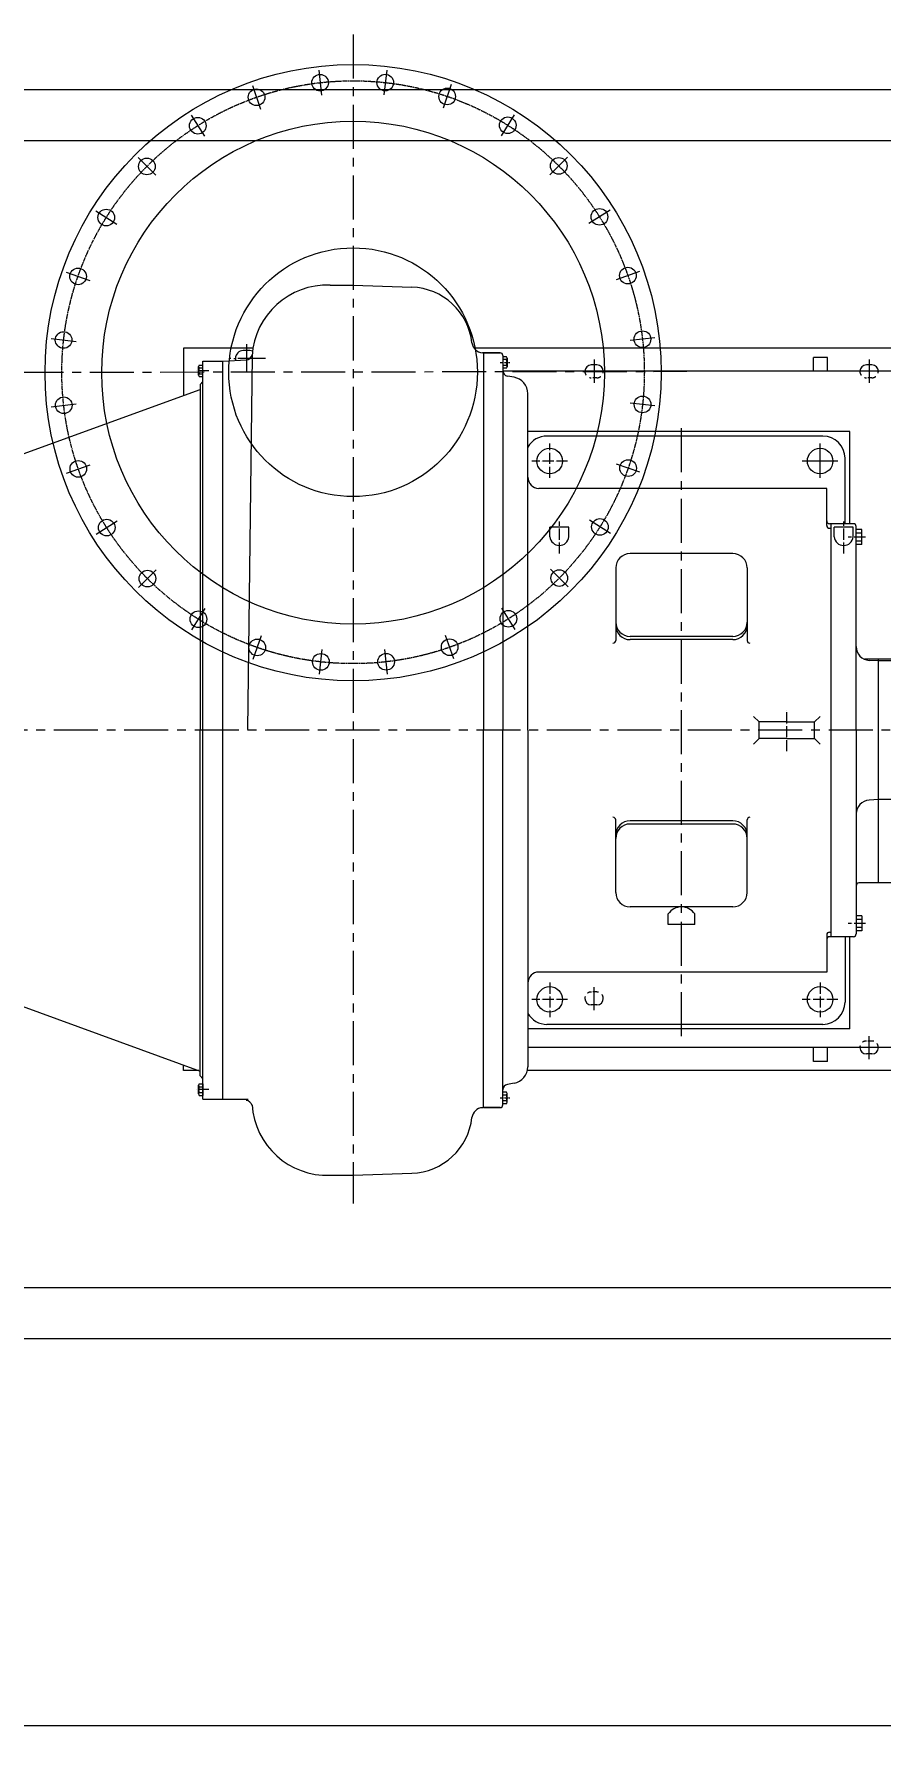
# Model space of a CAD drawing. Header units: millimetres. Extents: x 907 to 806139, y 2004 to 615514.
# Drawn here: x 367828 to 414334, y 180176 to 274592 of the extents above; entities that cross this region are included whole.
import ezdxf

# ---------------------------------------------------------------- set-up
doc = ezdxf.new("R2010")
doc.units = ezdxf.units.MM
doc.header["$LTSCALE"] = 25.4
for name, pattern in [('ACAD_ISO04W100', [30, 24, -3, 0, -3]), ('CENTER', [50.8, 31.75, -6.35, 6.35, -6.35]), ('CHAIN', [0.7087, 0.4724, -0.0591, 0.1181, -0.0591]), ('EB_DASH', [6, 3, -3])]:
    doc.linetypes.add(name, pattern=pattern)
doc.layers.get('Defpoints').update_dxf_attribs({"lineweight": 5})
doc.layers.add('CAXA1', color=5, linetype='CENTER', lineweight=5)
doc.styles.add('Roman', font='arial.ttf')
doc.styles.get("Standard").update_dxf_attribs({"font": 'arial.ttf'})
doc.dimstyles.new('ISO-25', dxfattribs={"dimscale": 30, "dimtxt": 38.1, "dimasz": 38.1, "dimexe": 50.8, "dimexo": 50.8, "dimgap": 15.875, "dimtad": 1, "dimtih": 1, "dimtoh": 1, "dimdec": 1, "dimlfac": 0.03937, "dimdsep": 46, "dimtxsty": 'Standard', "dimcen": 63.5, "dimclrd": 7, "dimclre": 7, "dimclrt": 7, "dimadec": 0, "dimazin": 0, "dimtfac": 1, "dimtdec": 1, "dimtmove": 0, "dimatfit": 3, "dimfxl": 25.4, "dimlwd": 5, "dimlwe": 5, "dimarcsym": 0})

# ---------------------------------------------------------------- blocks, each defined once
blk = doc.blocks.new('*D145')
at = {"color": 7, "linetype": 'Continuous', "lineweight": 5, "transparency": 16777216}
for p, q in [((358775, 201459), (358775, 180176)), ((503555, 201459), (503555, 180176)), ((502412, 181700), (359918, 181700))]:
    blk.add_line(p, q, dxfattribs=at)
at = {"color": 7, "transparency": 16777216}
for points in [[(359918, 181891), (359918, 181510), (358775, 181700)], [(502412, 181891), (502412, 181510), (503555, 181700)]]:
    blk.add_solid(points, dxfattribs=at)
at = {"layer": 'Defpoints', "color": 0, "transparency": 16777216}
for p in [(358775, 202983), (503555, 202983), (358775, 181700)]:
    blk.add_point(p, dxfattribs=at)
at = {"color": 7, "lineweight": 5, "transparency": 16777216, "insert": (430920, 184653), "char_height": 4953, "attachment_point": 5, "style": 'Roman'}
blk.add_mtext('D', dxfattribs=at)

msp = doc.modelspace()

# ---------------------------------------------------------------- linework, layer by layer
at = {"color": 7, "lineweight": 5}
for p, q in [((383451.76, 272621.31), (383607.07, 271259.12)), ((387189.19, 272626.43), (387037.48, 271263.83)), ((358774.86, 271562.69), (503554.86, 271562.69)), ((379809.18, 271784.66), (380263.71, 270491.18)), ((390735.47, 271832.5), (390292, 270535.18)), ((376444.1, 270158.44), (377175.05, 268998.53)), ((394203.58, 270182.77), (393475.69, 269020.94)), ((358774.86, 268768.69), (503554.86, 268768.69)), ((373525.25, 267824.19), (374495.99, 266856.02)), ((397128.81, 267856.53), (396160.64, 266885.79)), ((371199.01, 264898.96), (372360.84, 264171.07)), ((399463.06, 264937.68), (398303.15, 264206.72)), ((401089.28, 261572.6), (399795.8, 261118.07)), ((369582.01, 261529.43), (370876.69, 261078.32)), ((384081.68, 260820.97), (385343.26, 260820.97)), ((385343.26, 260820.97), (388572.43, 260711.51)), ((385343.26, 260820.97), (388572.43, 260711.51)), ((368755.35, 257884.57), (370117.94, 257732.87)), ((401925.93, 257930.01), (400563.74, 257774.71)), ((379835.7, 257359.38), (376030.66, 257359.38)), ((376030.66, 257359.38), (376030.66, 254768.2)), ((379671.38, 257227.3), (379305.62, 257227.3)), ((379788.04, 256945.66), (379538.29, 236418.99)), ((474741.35, 257359.38), (391987.67, 257359.38)), ((392506.06, 257105.38), (392449.36, 257108.35)), ((392506.06, 257105.45), (392506.06, 236378.98)), ((392506.06, 257105.45), (393420.46, 257105.45)), ((393425.15, 257105.38), (392506.06, 257105.38)), ((393572.86, 256953.05), (393572.86, 236378.98)), ((393572.86, 256953.05), (393572.86, 256535.5)), ((393572.86, 256953.05), (393572.86, 256693.9)), ((393778.11, 256888.74), (393572.86, 256888.74)), ((411414.79, 256851.38), (410652.79, 256851.38)), ((410652.79, 256089.38), (410652.79, 256851.38)), ((411414.79, 256089.38), (411414.79, 256851.38)), ((376854.58, 255877.21), (376854.58, 256352.35)), ((376854.58, 256352.35), (376854.58, 255877.21)), ((376877.94, 256431.54), (377083.18, 256431.54)), ((376877.94, 256431.54), (377083.18, 256431.54)), ((376877.94, 256273.16), (377083.18, 256273.16)), ((376877.94, 256273.16), (377083.18, 256273.16)), ((376877.94, 255956.4), (377083.18, 255956.4)), ((376877.94, 255956.4), (377083.18, 255956.4)), ((377083.18, 216109.78), (377083.18, 256648.18)), ((377083.18, 256648.18), (378053.28, 256648.18)), ((377997.58, 256648.18), (378180.46, 256648.18)), ((378180.46, 256648.18), (379479.71, 256716.27)), ((378180.46, 216109.78), (378180.46, 256648.18)), ((393778.11, 256730.36), (393572.86, 256730.36)), ((393778.11, 256413.6), (393572.86, 256413.6)), ((393778.11, 256255.22), (393572.86, 256255.22)), ((474741.35, 256089.38), (393575.16, 256089.38)), ((393801.46, 256809.55), (393801.46, 256334.41)), ((398738.26, 256444.98), (398433.46, 256444.98)), ((413852.47, 256444.98), (413547.67, 256444.98)), ((365263.73, 250849.63), (376930.78, 255095.8)), ((376877.94, 255798.02), (377083.18, 255798.02)), ((376877.94, 255798.02), (377083.18, 255798.02)), ((376930.78, 255368.13), (377083.18, 255520.52)), ((376930.78, 255368.13), (376930.78, 236378.98)), ((394188.85, 255762.32), (393824.74, 255826.53)), ((368760.47, 254147.15), (370122.66, 254302.45)), ((394944.46, 236378.98), (394944.46, 254861.82)), ((401931.05, 254192.59), (400568.45, 254344.29)), ((412633.02, 252787.38), (394944.46, 252787.38)), ((411159.82, 252533.38), (395996.02, 252533.38)), ((412633.02, 247717.54), (412633.02, 252787.38)), ((412379.02, 247717.54), (412379.02, 251314.18)), ((369597.11, 250504.56), (370890.59, 250959.09)), ((401104.38, 250547.72), (399809.71, 250998.83)), ((411373.18, 249661.25), (395554.06, 249661.25)), ((411373.18, 247620.61), (411373.18, 249661.25)), ((371223.34, 247139.48), (372383.24, 247870.44)), ((397199.98, 247530.09), (396163.66, 247530.09)), ((396163.66, 247002.78), (396163.66, 247530.09)), ((397199.98, 247002.78), (397199.98, 247530.09)), ((399487.39, 247178.2), (398325.55, 247906.09)), ((412836.22, 247717.54), (411525.58, 247717.54)), ((411525.58, 247468.21), (411617.02, 247468.21)), ((411617.02, 225040.42), (411617.02, 247717.54)), ((412820.98, 247530.09), (411784.66, 247530.09)), ((411784.66, 247002.78), (411784.66, 247530.09)), ((412820.98, 247002.78), (412820.98, 247530.09)), ((413293.42, 247394.45), (412986.14, 247394.45)), ((412988.62, 236378.98), (412988.62, 247565.14)), ((413293.42, 246577.59), (413293.42, 247394.45)), ((413293.42, 247207.11), (412988.62, 247207.11)), ((413293.42, 246764.93), (412988.62, 246764.93)), ((413293.42, 246577.59), (412988.62, 246577.59)), ((406206.82, 246080.15), (400568.02, 246080.15)), ((373557.59, 244220.63), (374525.76, 245191.37)), ((397161.14, 244252.97), (396190.41, 245221.14)), ((399775.54, 245287.67), (399775.54, 241309.4)), ((406999.3, 245287.67), (406999.3, 241309.4)), ((376482.82, 241894.39), (377210.71, 243056.22)), ((394242.3, 241918.72), (393511.34, 243078.63)), ((379852.34, 240277.39), (380303.45, 241572.07)), ((383497.2, 239450.73), (383648.91, 240813.33)), ((387234.63, 239455.85), (387079.33, 240818.04)), ((390877.21, 240292.5), (390422.69, 241585.98)), ((406206.82, 241529.49), (400568.02, 241529.49)), ((406206.82, 241352.4), (400568.02, 241352.4)), ((415213.78, 240280.42), (413441.24, 240280.42)), ((414223.06, 240188.98), (413710.74, 240215.83)), ((414223.06, 227989.97), (414223.06, 240280.42)), ((414923.83, 240188.98), (414223.06, 240188.98)), ((407654.62, 236836.18), (407349.82, 237140.98)), ((410702.62, 236836.18), (411007.42, 237140.98)), ((376930.78, 217389.83), (376930.78, 236378.98)), ((392506.06, 215652.51), (392506.06, 236378.98)), ((393572.86, 215804.91), (393572.86, 236378.98)), ((394944.46, 236378.98), (394944.46, 217896.14)), ((409178.62, 236836.18), (407654.62, 236836.18)), ((407654.62, 235921.78), (407654.62, 236836.18)), ((409178.62, 236836.18), (410702.62, 236836.18)), ((410702.62, 235921.78), (410702.62, 236836.18)), ((412988.62, 236378.98), (412988.62, 225192.82)), ((407654.62, 235921.78), (407349.82, 235616.98)), ((409178.62, 235921.78), (407654.62, 235921.78)), ((409178.62, 235921.78), (410702.62, 235921.78)), ((410702.62, 235921.78), (411007.42, 235616.98)), ((414223.06, 232568.98), (413710.74, 232542.13)), ((414923.83, 232568.98), (414223.06, 232568.98)), ((399775.54, 227470.28), (399775.54, 231448.56)), ((406206.82, 231405.56), (400568.02, 231405.56)), ((406999.3, 227470.28), (406999.3, 231448.56)), ((406206.82, 231228.47), (400568.02, 231228.47)), ((415213.78, 227989.97), (413141.02, 227989.97)), ((406206.82, 226677.8), (400568.02, 226677.8)), ((402655.9, 225710.98), (402655.9, 226290.1)), ((404118.94, 225710.98), (402655.9, 225710.98)), ((404118.94, 225710.98), (404118.94, 226290.1)), ((413293.42, 226180.37), (412988.62, 226180.37)), ((413293.42, 225993.03), (412988.62, 225993.03)), ((413293.42, 226180.37), (413293.42, 225363.51)), ((411373.18, 225137.35), (411373.18, 223096.71)), ((411525.58, 225289.75), (411617.02, 225289.75)), ((412836.22, 225040.42), (411525.58, 225040.42)), ((412379.02, 225040.42), (412379.02, 221443.78)), ((412379.02, 225040.42), (412379.02, 221443.78)), ((412633.02, 219970.58), (412633.02, 225040.42)), ((413293.42, 225363.51), (412986.14, 225363.51)), ((413293.42, 225550.85), (412988.62, 225550.85)), ((411373.18, 223096.71), (395554.06, 223096.71)), ((365263.73, 221908.33), (376930.78, 217662.16)), ((398738.26, 221291.38), (398433.46, 221291.38)), ((411159.82, 220224.58), (395996.02, 220224.58)), ((411159.82, 220224.58), (395996.02, 220224.58)), ((412633.02, 219970.58), (394944.46, 219970.58)), ((465597.4, 218954.58), (394944.46, 218954.58)), ((410652.79, 218192.58), (410652.79, 218954.58)), ((411414.79, 218192.58), (410652.79, 218192.58)), ((411414.79, 218192.58), (411414.79, 218954.58)), ((413852.47, 218598.98), (413547.67, 218598.98)), ((376030.66, 217684.58), (376030.66, 217989.76)), ((376869.19, 217684.58), (376030.66, 217684.58)), ((376930.78, 217786.07), (376930.78, 217822.99)), ((376930.78, 217389.83), (377083.18, 217237.43)), ((465597.4, 217684.58), (394919.65, 217684.58)), ((376854.58, 216880.75), (376854.58, 216405.61)), ((376854.58, 216405.61), (376854.58, 216880.75)), ((376877.94, 216959.94), (377083.18, 216959.94)), ((376877.94, 216959.94), (377083.18, 216959.94)), ((376877.94, 216801.56), (377083.18, 216801.56)), ((376877.94, 216801.56), (377083.18, 216801.56)), ((376877.94, 216484.8), (377083.18, 216484.8)), ((376877.94, 216484.8), (377083.18, 216484.8)), ((376877.94, 216326.42), (377083.18, 216326.42)), ((376877.94, 216326.42), (377083.18, 216326.42)), ((377083.18, 216959.94), (377083.18, 216326.42)), ((393778.11, 216502.74), (393572.86, 216502.74)), ((393778.11, 216344.36), (393572.86, 216344.36)), ((393572.86, 215804.91), (393572.86, 216222.46)), ((393801.46, 215948.41), (393801.46, 216423.55)), ((394188.85, 216995.63), (393824.74, 216931.43)), ((377083.18, 216109.78), (379569.99, 216109.78)), ((392506.06, 215652.58), (392449.36, 215649.61)), ((393425.15, 215652.58), (392506.06, 215652.58)), ((392506.06, 215652.51), (393420.46, 215652.51)), ((393572.86, 215804.91), (393572.86, 216064.06)), ((393778.11, 216027.6), (393572.86, 216027.6)), ((393778.11, 215869.22), (393572.86, 215869.22)), ((384081.68, 211936.99), (385343.26, 211936.99)), ((385343.26, 211936.99), (388572.43, 212046.45)), ((385343.26, 211936.99), (388572.43, 212046.45)), ((358774.86, 205776.69), (503554.86, 205776.69)), ((358774.86, 202982.69), (503554.86, 202982.69))]:
    msp.add_line(p, q, dxfattribs=at)
at = {"color": 7, "linetype": 'ACAD_ISO04W100', "lineweight": 5, "ltscale": 2.5}
for p, q in [((379488.5, 257578.61), (379488.5, 256045.05)), ((380532.9, 256800.58), (378571.31, 256800.58)), ((398585.86, 256737.74), (398585.86, 255459.77)), ((398585.86, 220998.62), (398585.86, 222276.59)), ((413700.07, 218306.22), (413700.07, 219584.19))]:
    msp.add_line(p, q, dxfattribs=at)
at = {"color": 7, "linetype": 'ACAD_ISO04W100', "lineweight": 5}
for p, q in [((377418.56, 256114.78), (376701.95, 256114.78)), ((396148.42, 250241.34), (396148.42, 252132.19)), ((397131.42, 251161.78), (395167.15, 251161.78)), ((396681.82, 246077.82), (396681.82, 247840.22)), ((412302.82, 246077.82), (412302.82, 247840.22)), ((413495.67, 246986.02), (412553.5, 246986.02)), ((409178.62, 235229.49), (409178.62, 237488.28)), ((413495.67, 225771.94), (412553.5, 225771.94)), ((396148.42, 222516.62), (396148.42, 220625.77)), ((411007.42, 222516.62), (411007.42, 220625.77)), ((397131.42, 221596.18), (395167.15, 221596.18)), ((411990.42, 221596.18), (410026.15, 221596.18)), ((377418.56, 216643.18), (376701.95, 216643.18))]:
    msp.add_line(p, q, dxfattribs=at)
at = {"color": 7, "linetype": 'ACAD_ISO04W100', "lineweight": 5, "ltscale": 0.3}
for p, q in [((393431.32, 256571.98), (393954.1, 256571.98)), ((393431.32, 216185.98), (393954.1, 216185.98))]:
    msp.add_line(p, q, dxfattribs=at)
at = {"color": 7, "linetype": 'CHAIN', "lineweight": 5, "ltscale": 10}
for p, q in [((413700.07, 256737.74), (413700.07, 255459.77)), ((411007.42, 250241.34), (411007.42, 252132.19)), ((411990.42, 251161.78), (410026.15, 251161.78))]:
    msp.add_line(p, q, dxfattribs=at)
at = {"color": 7, "linetype": 'EB_DASH', "lineweight": 5, "ltscale": 3}
for p, q in [((398738.26, 255733.78), (398433.46, 255733.78)), ((413852.47, 255733.78), (413547.67, 255733.78)), ((398738.26, 222002.58), (398433.46, 222002.58)), ((413852.47, 219310.18), (413547.67, 219310.18))]:
    msp.add_line(p, q, dxfattribs=at)
at = {"color": 7, "lineweight": 5}
for centre, radius in [((385341.22, 256013.17), 16926.77), ((383529.42, 271940.21), 457.2), ((387113.34, 271945.13), 457.2), ((380036.44, 271137.92), 457.2), ((390513.74, 271183.84), 457.2), ((376809.58, 269578.49), 457.2), ((393839.63, 269601.85), 457.2), ((385341.22, 256013.17), 13811.54), ((374010.62, 267340.1), 457.2), ((396644.72, 267371.16), 457.2), ((371779.92, 264535.02), 457.2), ((398883.11, 264572.2), 457.2), ((385343.26, 256038.58), 6831.43), ((370229.35, 261303.88), 457.2), ((400442.54, 261345.33), 457.2), ((369436.64, 257808.72), 457.2), ((401244.83, 257852.36), 457.2), ((369441.56, 254224.8), 457.2), ((401249.75, 254268.44), 457.2), ((370243.85, 250731.83), 457.2), ((396148.42, 251161.78), 701.06), ((400457.05, 250773.28), 457.2), ((411007.42, 251161.78), 701.06), ((371803.29, 247504.96), 457.2), ((398906.47, 247542.14), 457.2), ((374041.67, 244706), 457.2), ((396675.78, 244737.05), 457.2), ((376846.76, 242475.31), 457.2), ((393876.82, 242498.67), 457.2), ((380077.9, 240924.73), 457.2), ((390649.95, 240939.24), 457.2), ((383573.06, 240132.03), 457.2), ((387156.98, 240136.94), 457.2), ((396148.42, 221596.18), 701.06), ((411007.42, 221596.18), 701.06)]:
    msp.add_circle(centre, radius, dxfattribs=at)
at = {"color": 7, "linetype": 'CHAIN', "lineweight": 5, "ltscale": 20}
msp.add_circle((385343.26, 256038.58), 16004.81, dxfattribs=at)
at = {"color": 7, "lineweight": 5}
for centre, radius, start, end in [((383924.71, 256678.66), 4145.28, 87.8298248, 176.3069264), ((388452.23, 257269.37), 3444.24, 6.3412865, 88.0001547), ((379305.62, 256800.58), 426.72, 90, 180), ((379454.84, 257058.51), 343.14, 271.8438958, 348.5665303), ((379671.38, 256800.58), 426.72, 70.6529881, 90), ((392481.26, 257717.12), 609.6, 186.3412865, 267), ((393420.46, 256953.05), 152.4, 0, 90), ((393655.55, 256809.55), 145.92, 327.1327678, 32.8672322), ((377000.5, 256352.35), 145.92, 147.1327678, 212.8672322), ((377000.5, 256352.35), 145.92, 147.1327678, 212.8672322), ((377403.22, 256114.78), 548.64, 163.2213451, 196.7786549), ((377403.22, 256114.78), 548.64, 163.2213451, 196.7786549), ((377000.5, 255877.21), 145.92, 147.1327678, 212.8672322), ((377000.5, 255877.21), 145.92, 147.1327678, 212.8672322), ((379305.62, 256800.58), 426.72, 180, 195.6301148), ((393877.66, 256126.7), 304.8, 180, 260), ((393252.82, 256571.98), 548.64, 343.2213451, 16.7786549), ((393655.55, 256334.41), 145.92, 327.1327678, 32.8672322), ((398433.46, 256089.38), 355.6, 90, 180), ((398738.26, 256089.38), 355.6, 0, 90), ((413547.67, 256089.38), 355.6, 90, 180), ((413852.47, 256089.38), 355.6, 0, 90), ((394030.06, 254861.82), 914.4, 0, 80), ((395996.02, 251314.18), 1219.2, 90, 149.5984523), ((411159.82, 251314.18), 1219.2, 0, 90), ((395554.06, 250270.85), 609.6, 180, 270), ((411525.58, 247869.94), 152.4, 180, 270), ((411525.58, 247620.61), 152.4, 180, 270), ((412836.22, 247565.14), 152.4, 0, 90), ((396681.82, 247044.05), 519.8, 184.55323, 355.44677), ((412302.82, 247044.05), 519.8, 184.55323, 355.44677), ((400568.02, 245287.67), 792.48, 90, 180), ((406206.82, 245287.67), 792.48, 0, 90), ((400568.02, 242321.97), 792.48, 180, 270), ((400568.02, 242144.88), 792.48, 180, 270), ((406206.82, 242321.97), 792.48, 270, 0), ((406206.82, 242144.88), 792.48, 270, 0), ((399623.14, 241309.4), 152.4, 270, 0), ((407151.7, 241309.4), 152.4, 180, 270), ((413750.62, 240976.78), 762, 180, 267), ((413750.62, 231781.17), 762, 93, 180), ((399623.14, 231448.56), 152.4, 0, 90), ((400568.02, 230613.08), 792.48, 90, 180), ((406206.82, 230613.08), 792.48, 0, 90), ((407151.7, 231448.56), 152.4, 90, 180), ((400568.02, 230435.99), 792.48, 90, 180), ((406206.82, 230435.99), 792.48, 0, 90), ((413141.02, 227837.57), 152.4, 90, 180), ((400568.02, 227470.28), 792.48, 180, 270), ((403387.42, 225793.84), 883.97, 34.1528206, 145.8471794), ((406206.82, 227470.28), 792.48, 270, 0), ((411525.58, 225137.35), 152.4, 90, 180), ((411525.58, 224888.02), 152.4, 90, 180), ((412836.22, 225192.82), 152.4, 270, 0), ((395554.06, 222487.11), 609.6, 90, 180), ((398433.46, 221646.98), 355.6, 180, 270), ((398738.26, 221646.98), 355.6, 270, 0), ((411159.82, 221443.78), 1219.2, 270, 0), ((411159.82, 221443.78), 1219.2, 270, 0), ((395996.02, 221443.78), 1219.2, 210.4015477, 270), ((395996.02, 221443.78), 1219.2, 210.4015477, 270), ((413547.67, 218954.58), 355.6, 180, 270), ((413852.47, 218954.58), 355.6, 270, 0), ((394030.06, 217896.14), 914.4, 280, 0), ((377000.5, 216880.75), 145.92, 147.1327678, 212.8672322), ((377000.5, 216880.75), 145.92, 147.1327678, 212.8672322), ((377403.22, 216643.18), 548.64, 163.2213451, 196.7786549), ((377403.22, 216643.18), 548.64, 163.2213451, 196.7786549), ((377000.5, 216405.61), 145.92, 147.1327678, 212.8672322), ((377000.5, 216405.61), 145.92, 147.1327678, 212.8672322), ((393877.66, 216631.26), 304.8, 100, 180), ((393655.55, 216423.55), 145.92, 327.1327678, 32.8672322), ((393252.82, 216185.98), 548.64, 343.2213451, 16.7786549), ((379454.84, 215699.45), 343.14, 11.4334697, 88.1561042), ((383924.71, 216079.3), 4145.28, 183.6930736, 272.1701752), ((392481.26, 215040.84), 609.6, 93, 173.6587135), ((393420.46, 215804.91), 152.4, 270, 0), ((393655.55, 215948.41), 145.92, 327.1327678, 32.8672322), ((388452.23, 215488.59), 3444.24, 271.9998453, 353.6587135)]:
    msp.add_arc(centre, radius, start, end, dxfattribs=at)
at = {"color": 7, "linetype": 'EB_DASH', "lineweight": 5, "ltscale": 3}
for centre, start, end in [((398433.46, 256089.38), 180, 270), ((398738.26, 256089.38), 270, 0), ((413547.67, 256089.38), 180, 270), ((413852.47, 256089.38), 270, 0), ((398433.46, 221646.98), 90, 180), ((398738.26, 221646.98), 0, 90), ((413547.67, 218954.58), 90, 180), ((413852.47, 218954.58), 0, 90)]:
    msp.add_arc(centre, 355.6, start, end, dxfattribs=at)
at = {"layer": 'CAXA1', "linetype": 'CENTER', "lineweight": 5, "ltscale": 3}
for p, q in [((385343.26, 274592.39), (385343.26, 210393.96)), ((367005.05, 256038.58), (403681.41, 256089.38)), ((403387.42, 219574.62), (403387.42, 253197.25)), ((487446.45, 236378.98), (308230.31, 236378.98))]:
    msp.add_line(p, q, dxfattribs=at)

# ---------------------------------------------------------------- dimensions: what is measured, and where the dimension line sits
at = {"color": 7, "lineweight": 5}
dim = msp.add_linear_dim(base=(358774.86, 181700.46), p1=(503554.86, 202982.69), p2=(358774.86, 202982.69), angle=180, text='D', dimstyle='ISO-25', override={"dimscale": 30, "dimtxt": 165.1, "dimpost": '\\X', "dimtxsty": 'Roman', "dimtmove": 1}, dxfattribs=at)
dim.commit()
dim.dimension.update_dxf_attribs({"geometry": '*D145', "text_midpoint": (430919.95, 181700.46), "dimtype": 160})

doc.saveas('drawing.dxf')
